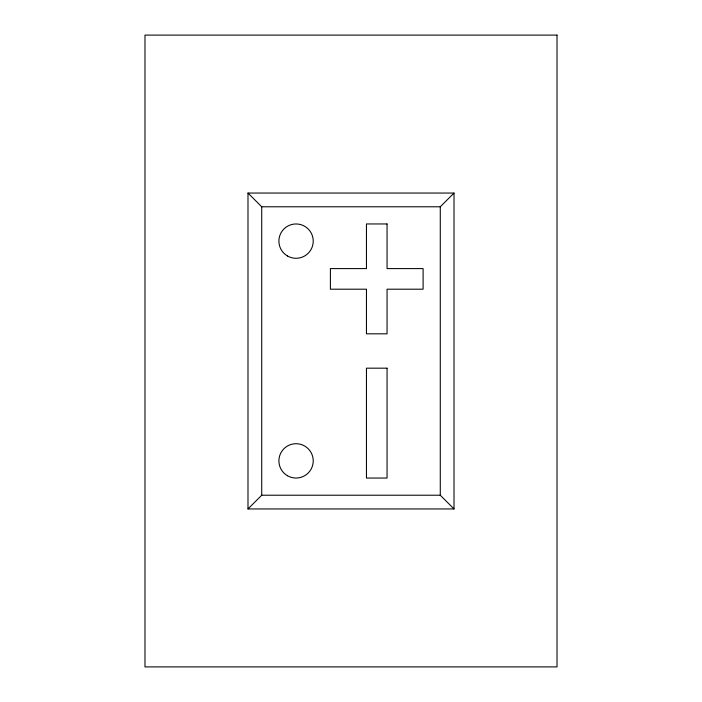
<?xml version="1.0" encoding="UTF-8"?>
<svg xmlns="http://www.w3.org/2000/svg" width="702" height="702" viewBox="0 0 702 702"><rect width="100%" height="100%" fill="white"/><g stroke="black" fill="none" stroke-linecap="round" stroke-linejoin="round"><path stroke-width="1.05" d="M454.01 508.95L440.277 495.217L440.277 206.783L454.01 193.05L247.99 193.05L247.99 508.95L454.01 508.95L454.01 193.05M247.99 508.95L261.723 495.217L261.723 206.783L247.99 193.05M261.723 206.783L440.277 206.783M261.723 495.217L440.277 495.217M557.019 35.1L144.981 35.1L144.981 666.9L557.019 666.9L557.019 35.1M387.056 223.956L366.453 223.956L366.453 268.594L330.396 268.594L330.396 289.198L366.453 289.198L366.453 333.827L387.056 333.827L387.056 289.198L423.104 289.198L423.104 268.594L387.056 268.594L387.056 223.956M387.056 368.173L366.453 368.173L366.453 478.044L387.056 478.044L387.056 368.173M287.478 475.745A17.173 17.173 0 0 0 313.232 460.881A17.173 17.173 0 0 0 287.478 446.007A17.173 17.173 0 0 0 287.478 475.745M287.478 255.993A17.173 17.173 0 0 0 313.232 241.119A17.173 17.173 0 0 0 287.478 226.255A17.173 17.173 0 0 0 287.478 255.993"/></g></svg>
